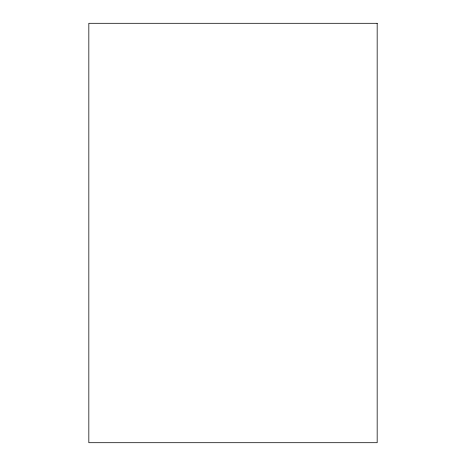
<?xml version="1.0" encoding="UTF-8"?>
<svg xmlns="http://www.w3.org/2000/svg" width="466" height="466" viewBox="0 0 466 466"><rect width="100%" height="100%" fill="white"/><g stroke="black" fill="none" stroke-linecap="round" stroke-linejoin="round"><path stroke-width="0.7" d="M377.169 23.3L88.831 23.3L88.831 442.7L377.169 442.7L377.169 23.3"/></g></svg>
